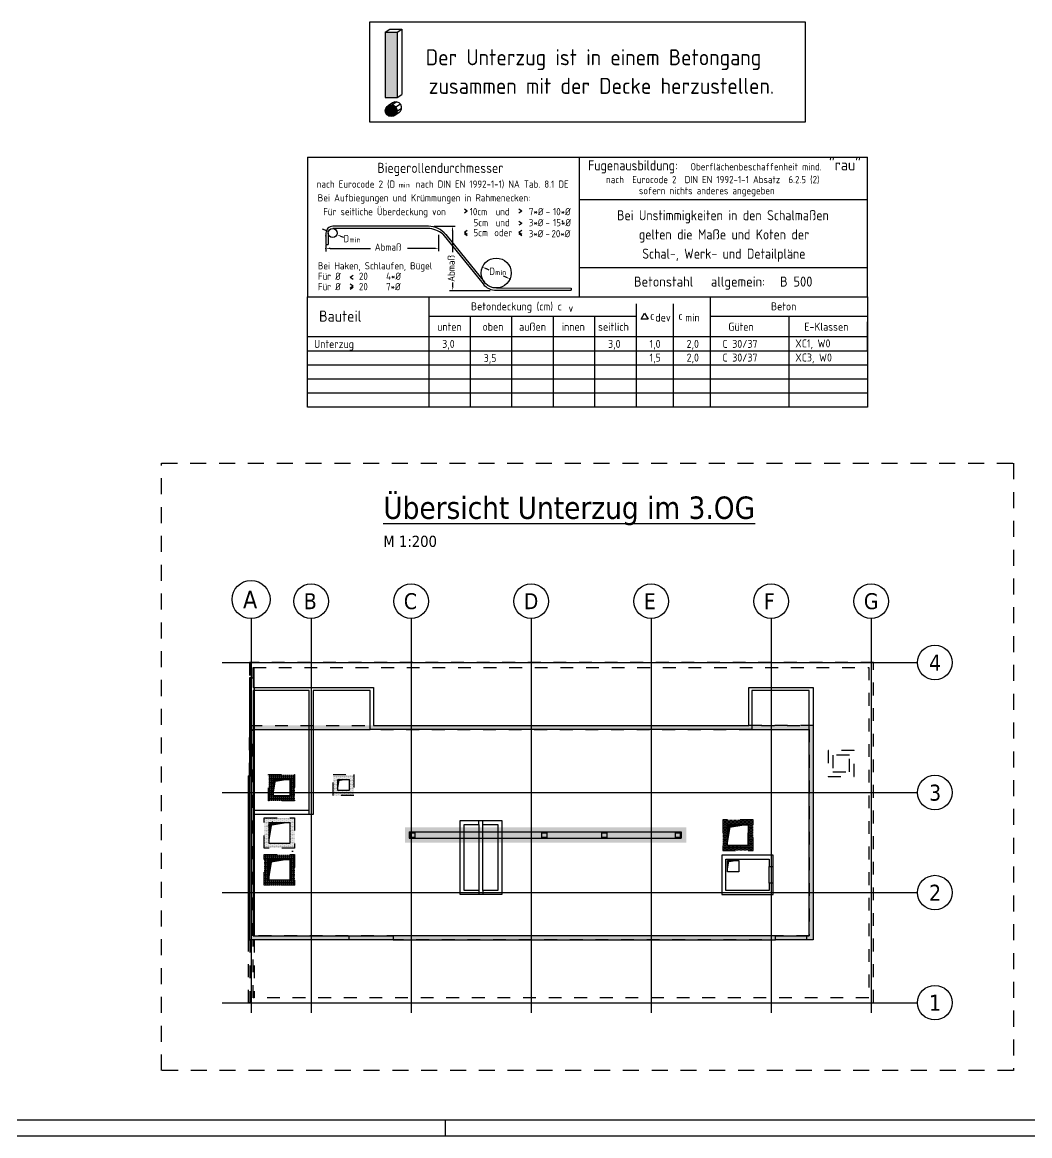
# Model space of a CAD drawing. Extents: x 0 to 39.9, y -6 to 14.9.
# Drawn here: x 12.97 to 20.84, y 0 to 8.7 of the extents above; entities that cross this region are included whole.
import ezdxf
from ezdxf.enums import TextEntityAlignment as Align

# ---------------------------------------------------------------- set-up
doc = ezdxf.new("R2010")
doc.units = 0
doc.header["$LTSCALE"] = 0.25
for name, pattern in [('AUSGEZOGEN', [1000.01, 1000, 0.01]), ('DOT', [0.175, 0.05, -0.125]), ('HIDDEN2', [0.187, 0.125, -0.062]), ('PUNKT', [0.175, 0.05, -0.125]), ('STRICHLINIE', [0.75, 0.5, -0.25]), ('VERDECKT', [0.375, 0.25, -0.125])]:
    doc.linetypes.add(name, pattern=pattern)
for name, color, linetype in [('ACHSEN', 7, 'Continuous'), ('Attika DG', 7, 'Continuous'), ('BETON', 7, 'Continuous'), ('DD', 7, 'Continuous'), ('DETAIL', 7, 'Continuous'), ('DRUEBER', 7, 'Continuous'), ('grau_dunkel', 7, 'Continuous'), ('HILFE', 7, 'Continuous'), ('HINWEISE', 7, 'Continuous'), ('OBJEKT', 7, 'Continuous'), ('RAHMEN', 7, 'Continuous'), ('SCHATTEN', 7, 'Continuous'), ('SFP_Achsen', 7, 'Continuous'), ('TEXT', 7, 'Continuous'), ('VERDECKT', 7, 'Continuous')]:
    doc.layers.add(name, color=color, linetype=linetype)
doc.layers.add('zila_01_rb_02_stb-fertig_05_schraff', color=144, linetype='Continuous', lineweight=9)
doc.styles.add('helv', font='tahoma.ttf')
doc.styles.add('txt', font='isocp.shx')
pattern_1 = [(0, (4.921158, -3.816361), (2e-18, 0.0078125), []), (90, (4.921158, -3.816361), (-0.0078125, 2e-18), [])]
pattern_2 = [(0, (4.921158, -3.8163606), (0.003125, 0.00625), [0, -0.00625])]

# ---------------------------------------------------------------- blocks, each defined once
blk = doc.blocks.new('Brüstung DG')
at = {"color": 0, "linetype": 'ByBlock', "lineweight": -2}
for p, q in [((0.285, 3.925), (0.35, 3.925)), ((0.35, 3.925), (0.35, 0.3))]:
    blk.add_line(p, q, dxfattribs=at)
for points in [[(0.125, 21.25), (0.05, 21.25), (0.05, 20.285), (0.125, 20.285)], [(0.285, 20.285), (0.35, 20.285), (0.35, 20.95)], [(0.075, 0), (0, 0), (0, 3.925), (0.075, 3.925)]]:
    blk.add_lwpolyline(points, dxfattribs=at)
blk.add_lwpolyline([(0.285, 20.285), (0.285, 20.285), (0.285, 20.285), (0.285, 20.95), (38.75, 20.95), (38.75, 0.3), (0.285, 0.3), (0.285, 3.925), (0.075, 3.925), (0.075, 0), (39.05, 0), (39.05, 21.25), (0.125, 21.25), (0.125, 20.285), (0.125, 20.285), (0.125, 20.285)], close=True, dxfattribs=at)
blk = doc.blocks.new('DG')
at = {"color": 0, "linetype": 'ByBlock', "lineweight": -2}
blk.add_line((0.35, 15.57), (0.35, 0.25), dxfattribs=at)
for points in [[(0.125, 16.36), (0.05, 16.36), (0.05, 10.25), (0.075, 10.25)], [(0.285, 15.57), (0.285, 0.25), (6.27, 0.25), (6.27, 0), (0.075, 0), (0.075, 10.25), (0.125, 10.25), (0.125, 16.36), (0.285, 16.36), (0.285, 15.77), (7.8, 15.77), (7.8, 13.4), (31.25, 13.4), (31.25, 15.77), (35.275, 15.77), (35.275, 0), (34.875, 0), (34.875, 0.25), (35.025, 0.25), (35.025, 15.57), (31.45, 15.57), (31.45, 13.15), (7.6, 13.15), (7.6, 15.57), (4.025, 15.57), (4.025, 7.825), (3.775, 7.825), (3.775, 15.57), (0.285, 15.57)], [(0.35, 15.77), (0.35, 16.36), (0.285, 16.36)], [(0.075, 0), (0, 0), (0, 10.25), (0.075, 10.25)], [(13.21, 7.45), (15.825, 7.45), (15.825, 2.825), (13.21, 2.825), (13.21, 7.45)], [(13.46, 7.2), (14.375, 7.2), (14.375, 3.075), (13.46, 3.075), (13.46, 7.2)], [(14.375, 7.45), (14.625, 7.45)], [(14.625, 7.2), (15.575, 7.2), (15.575, 3.075), (14.625, 3.075), (14.625, 7.2)], [(32.775, 5.3), (29.575, 5.3), (29.575, 2.825), (32.775, 2.825), (32.775, 3.535), (32.525, 3.535), (32.525, 3.075), (29.825, 3.075), (29.825, 5.05), (32.525, 5.05), (32.525, 4.585), (32.775, 4.585), (32.775, 5.3)], [(14.625, 2.825), (14.375, 2.825)], [(9.03, 0.25), (9.03, 0), (32.925, 0), (32.925, 0.25), (9.03, 0.25)]]:
    blk.add_lwpolyline(points, dxfattribs=at)
for points in [[(10.085, 6.695), (10.385, 6.695), (10.385, 6.395), (10.085, 6.395)], [(18.325, 6.695), (18.625, 6.695), (18.625, 6.395), (18.325, 6.395)], [(22.075, 6.695), (22.375, 6.695), (22.375, 6.395), (22.075, 6.395)], [(26.675, 6.695), (26.975, 6.695), (26.975, 6.395), (26.675, 6.395)]]:
    blk.add_lwpolyline(points, close=True, dxfattribs=at)
at = {"layer": 'HILFE', "color": 102, "linetype": 'AUSGEZOGEN'}
blk.add_line((0.075, 0), (0, 0), dxfattribs=at)
blk = doc.blocks.new('A1-19-0')
at = {"layer": 'RAHMEN', "color": 5}
blk.add_line((2, 0.5), (102.6, 0.5), dxfattribs=at)
at = {"layer": 'RAHMEN', "color": 7}
blk.add_line((65.1, 0), (65.1, 0.5), dxfattribs=at)
at = {"layer": 'RAHMEN'}
blk.add_line((0, 0), (103.1, 0), dxfattribs=at)
blk = doc.blocks.new('Aufkantung')
at = {"color": 0, "linetype": 'ByBlock', "lineweight": -2}
for points in [[(-0.1, 10.25), (-0.05, 10.25), (-0.05, 13.4), (35.175, 13.4), (35.175, 0), (-0.1, 0)], [(0.15, 13.15), (34.925, 13.15), (34.925, 0.25), (0.15, 0.25)], [(1.145, 10.32), (2.775, 10.32), (2.775, 8.69), (1.145, 8.69)], [(1.445, 10.02), (2.475, 10.02), (2.475, 8.99), (1.445, 8.99)], [(5.175, 10.325), (6.475, 10.325), (6.475, 9.025), (5.175, 9.025)], [(5.475, 10.025), (6.175, 10.025), (6.175, 9.325), (5.475, 9.325)], [(0.875, 7.625), (2.775, 7.625), (2.775, 5.725), (0.875, 5.725)], [(1.175, 7.325), (2.475, 7.325), (2.475, 6.025), (1.175, 6.025)], [(29.525, 5.59), (31.425, 5.59), (31.425, 7.49), (29.525, 7.49)], [(29.825, 5.89), (31.125, 5.89), (31.125, 7.19), (29.825, 7.19)], [(0.875, 5.325), (2.775, 5.325), (2.775, 3.425), (0.875, 3.425)], [(1.175, 5.025), (2.475, 5.025), (2.475, 3.725), (1.175, 3.725)]]:
    blk.add_lwpolyline(points, close=True, dxfattribs=at)
blk = doc.blocks.new('HIN_AUSR')
at = {"layer": 'HINWEISE', "color": 7, "linetype": 'Continuous'}
for p, q in [((-0.245, 3.268), (-0.051, 3.391)), ((-0.245, 3.268), (-0.245, 0.555)), ((-0.245, 3.268), (0.245, 3.268)), ((-0.051, 3.391), (0.438, 3.391)), ((0.245, 3.268), (0.438, 3.391)), ((0.245, 3.268), (0.245, 0.555)), ((0.438, 3.391), (0.438, 0.678)), ((-0.245, 0.555), (0.245, 0.555)), ((0.245, 0.555), (0.438, 0.678)), ((0.062, 0.329), (-0.131, 0.207)), ((0.238, 0.363), (0.045, 0.241)), ((0.389, 0.27), (0.196, 0.147)), ((0.436, 0.092), (0.243, -0.031)), ((0.325, -0.084), (0.131, -0.207))]:
    blk.add_line(p, q, dxfattribs=at)
at = {"layer": 'HINWEISE', "color": 7, "linetype": 'Continuous', "const_width": 0.24}
blk.add_lwpolyline([(-0.12, 0, 1), (0.12, 0, 1)], format="xyb", close=True, dxfattribs=at)
at = {"layer": 'HINWEISE', "color": 7, "linetype": 'Continuous'}
blk.add_circle((0, 0), 0.245, dxfattribs=at)
blk.add_arc((0.193, 0.123), 0.245, 302.4121, 122.4121, dxfattribs=at)
blk.add_solid([(-0.245, 3.268), (0.245, 3.268), (-0.245, 0.555), (0.245, 0.555)], dxfattribs=at)

msp = doc.modelspace()

# ---------------------------------------------------------------- hatches: boundary and pattern name
at = {"layer": 'Attika DG', "linetype": 'AUSGEZOGEN'}
h = msp.add_hatch(dxfattribs=at)
h.set_pattern_fill('DOTS', color=102, scale=0.1, double=1)
h.set_pattern_definition([(0, (4.921158, -0.042126), (0.003125, 0.00625), [0, -0.00625])])
h.paths.add_polyline_path([(19.1474, 3.2047), (14.7443, 3.2047), (14.7443, 2.8109), (14.738, 2.8109), (14.738, 1.5297), (19.1474, 1.5297)])
h.paths.add_polyline_path([(14.7693, 3.1734), (19.1161, 3.1734), (19.1161, 1.5609), (14.7693, 1.5609)], flags=16)
h = msp.add_hatch(dxfattribs=at)
h.set_pattern_fill('DOTS', color=102, scale=0.1, double=1)
h.set_pattern_definition(pattern_2)
h.paths.add_polyline_path([(15.0974, 2.8197), (14.8936, 2.8197), (14.8936, 2.6159), (15.0974, 2.6159)])
h.paths.add_polyline_path([(15.0599, 2.7822), (14.9311, 2.7822), (14.9311, 2.6534), (15.0599, 2.6534)], flags=16)
h = msp.add_hatch(dxfattribs=at)
h.set_pattern_fill('DOTS', color=102, scale=0.1, double=1)
h.set_pattern_definition(pattern_2)
h.paths.add_polyline_path([(15.3974, 2.8203), (15.3974, 2.6578), (15.5599, 2.6578), (15.5599, 2.8203)])
h.paths.add_polyline_path([(15.4349, 2.7828), (15.4349, 2.6953), (15.5224, 2.6953), (15.5224, 2.7828)], flags=16)
h = msp.add_hatch(dxfattribs=at)
h.set_pattern_fill('DOTS', color=102, scale=0.1, double=1)
h.set_pattern_definition([(0, (4.709283, -3.7063606), (0.003125, 0.00625), [0, -0.00625])])
h.paths.add_polyline_path([(14.8599, 2.4828), (14.8599, 2.2453), (15.0974, 2.2453), (15.0974, 2.4828)])
h.paths.add_polyline_path([(15.0599, 2.4453), (14.8974, 2.4453), (14.8974, 2.2828), (15.0599, 2.2828)], flags=16)
h = msp.add_hatch(dxfattribs=at)
h.set_pattern_fill('DOTS', color=102, scale=0.1, double=1)
h.set_pattern_definition([(0, (4.921158, -3.7426106), (0.003125, 0.00625), [0, -0.00625])])
h.paths.add_polyline_path([(18.4411, 2.4659), (18.4411, 2.2284), (18.6786, 2.2284), (18.6786, 2.4659)])
h.paths.add_polyline_path([(18.4786, 2.4284), (18.4786, 2.2659), (18.6411, 2.2659), (18.6411, 2.4284)], flags=16)
h = msp.add_hatch(dxfattribs=at)
h.set_pattern_fill('DOTS', color=102, scale=0.1, double=1)
h.paths.add_polyline_path([(15.3093, 2.3728), (15.0718, 2.3728), (15.0718, 2.1353), (15.3093, 2.1353)])
h.paths.add_polyline_path([(15.2718, 2.3353), (15.2718, 2.1728), (15.1093, 2.1728), (15.1093, 2.3353)], flags=0)
h.paths.add_polyline_path([(15.2718, 2.3353), (15.1093, 2.3353), (15.1093, 2.1728), (15.2718, 2.1728)], flags=16)
h = msp.add_hatch(dxfattribs=at)
h.set_pattern_fill('DOTS', color=102, scale=0.1, double=1)
h.set_pattern_definition([(0, (4.921158, -3.8163606), (0.003125, 0.00625), [0, -0.00625])])
h.paths.add_polyline_path([(15.0974, 2.1953), (14.8599, 2.1953), (14.8599, 1.9578), (15.0974, 1.9578)])
h.paths.add_polyline_path([(15.0599, 2.1578), (15.0599, 1.9953), (14.8974, 1.9953), (14.8974, 2.1578)], flags=16)
at = {"layer": 'zila_01_rb_02_stb-fertig_05_schraff', "linetype": 'AUSGEZOGEN'}
h = msp.add_hatch(dxfattribs=at)
h.set_pattern_fill('ANSI37', color=102, scale=0.0625, angle=-45)
h.set_pattern_definition(pattern_1)
h.paths.add_polyline_path([(14.7474, 2.8109), (14.738, 2.8109), (14.738, 1.5297), (14.7474, 1.5297)])
h.paths.add_polyline_path([(14.7536, 3.5747), (14.7443, 3.5747), (14.7443, 2.8109), (14.7474, 2.8109), (14.7536, 2.8109)])
h.paths.add_polyline_path([(14.7818, 3.4759), (14.7736, 3.4759), (14.7736, 2.2796), (14.7818, 2.2796)])
h.paths.add_polyline_path([(14.7818, 2.2796), (14.7736, 2.2796), (14.7736, 1.5609), (14.7818, 1.5609)])
at = {"layer": 'zila_01_rb_02_stb-fertig_05_schraff'}
h = msp.add_hatch(dxfattribs=at)
h.set_pattern_fill('ANSI37', color=102, scale=0.0625, angle=-45)
h.set_pattern_definition(pattern_1)
h.paths.add_polyline_path([(14.7818, 3.5747), (14.7736, 3.5747), (14.7736, 3.5009), (14.7818, 3.5009)])

# ---------------------------------------------------------------- linework, layer by layer
at = {"layer": 'ACHSEN', "color": 140, "linetype": 'AUSGEZOGEN'}
for p, q in [((14.7568, 4.0391), (14.7568, 0.9605)), ((15.2255, 4.0391), (15.2255, 0.9605)), ((16.0068, 4.0391), (16.0068, 0.9605)), ((16.9443, 4.0391), (16.9443, 0.9605)), ((17.8818, 4.0391), (17.8818, 0.9605)), ((18.8193, 4.0391), (18.8193, 0.9605)), ((19.6005, 4.0391), (19.6005, 0.9605)), ((14.5318, 3.6953), (19.963, 3.6953)), ((14.5318, 2.6797), (19.963, 2.6797)), ((14.5318, 1.8984), (19.963, 1.8984)), ((14.5318, 1.0391), (19.963, 1.0391))]:
    msp.add_line(p, q, dxfattribs=at)
at = {"layer": 'DD', "color": 7, "linetype": 'AUSGEZOGEN'}
for points in [[(15.4349, 2.7828), (15.5224, 2.7828), (15.5224, 2.6953), (15.4349, 2.6953)], [(14.9311, 2.7822), (15.0599, 2.7822), (15.0599, 2.6534), (14.9311, 2.6534)], [(14.8974, 2.4453), (15.0599, 2.4453), (15.0599, 2.2828), (14.8974, 2.2828)], [(18.4786, 2.4284), (18.6411, 2.4284), (18.6411, 2.2659), (18.4786, 2.2659)], [(14.8974, 2.1578), (15.0599, 2.1578), (15.0599, 1.9953), (14.8974, 1.9953)], [(18.4786, 2.1484), (18.5661, 2.1484), (18.5661, 2.0609), (18.4786, 2.0609)]]:
    msp.add_lwpolyline(points, close=True, dxfattribs=at)
at = {"layer": 'DETAIL', "color": 102, "linetype": 'STRICHLINIE'}
msp.add_lwpolyline([(14.0574, 0.509), (14.0574, 5.2517), (20.7112, 5.2517), (20.7112, 0.509)], close=True, dxfattribs=at)
at = {"layer": 'DRUEBER', "color": 7, "linetype": 'HIDDEN2'}
for p, q in [((19.1474, 3.2047), (18.6443, 3.2047)), ((16.5349, 2.4297), (16.5349, 2.4609)), ((16.5661, 2.4297), (16.5661, 2.4609)), ((16.5349, 2.3728), (16.5661, 2.3728)), ((16.5349, 2.3228), (16.5661, 2.3228)), ((16.5349, 1.9141), (16.5349, 1.8828)), ((16.5661, 1.9141), (16.5661, 1.8828))]:
    msp.add_line(p, q, dxfattribs=at)
at = {"layer": 'DRUEBER', "color": 7, "linetype": 'DOT'}
for p, q in [((16.3893, 2.3728), (16.4205, 2.3728)), ((16.6849, 2.3728), (16.7161, 2.3728)), ((16.3893, 2.3228), (16.4205, 2.3228)), ((16.6849, 2.3228), (16.7161, 2.3228))]:
    msp.add_line(p, q, dxfattribs=at)
at = {"layer": 'grau_dunkel', "color": 21, "linetype": 'AUSGEZOGEN'}
msp.add_solid([(15.958, 2.4072), (18.1574, 2.4072), (15.958, 2.2884), (18.1574, 2.2884)], dxfattribs=at)
at = {"layer": 'HILFE', "color": 102, "linetype": 'AUSGEZOGEN'}
msp.add_line((14.7474, 2.8109), (14.738, 2.8109), dxfattribs=at)
at = {"layer": 'OBJEKT', "color": 7, "linetype": 'HIDDEN2'}
for p, q in [((14.7818, 3.5009), (14.7818, 3.4759)), ((14.7443, 3.2047), (15.713, 3.2047))]:
    msp.add_line(p, q, dxfattribs=at)
at = {"layer": 'OBJEKT', "color": 7, "linetype": 'AUSGEZOGEN'}
for p, q in [((14.7818, 3.1734), (15.2099, 3.1734)), ((15.2411, 3.1734), (15.688, 3.1734)), ((18.6693, 3.1734), (19.1161, 3.1734)), ((15.2099, 2.5391), (14.7818, 2.5391)), ((15.2099, 2.5078), (14.7818, 2.5078)), ((15.9924, 2.3728), (16.3893, 2.3728)), ((15.9924, 2.3728), (15.9924, 2.3228)), ((16.4205, 2.3728), (16.5349, 2.3728)), ((16.5661, 2.3728), (16.6849, 2.3728)), ((16.7161, 2.3728), (18.1161, 2.3728)), ((18.1161, 2.3728), (18.1161, 2.3228)), ((15.9924, 2.3228), (16.3893, 2.3228)), ((16.4205, 2.3228), (16.5349, 2.3228)), ((16.5661, 2.3228), (16.6849, 2.3228)), ((16.7161, 2.3228), (18.1161, 2.3228)), ((18.8036, 1.9716), (18.8036, 2.1028)), ((18.8349, 1.9716), (18.8349, 2.1028)), ((15.5218, 1.5609), (15.8668, 1.5609)), ((15.8668, 1.5297), (15.5218, 1.5297)), ((18.8536, 1.5609), (19.0974, 1.5609)), ((19.0974, 1.5297), (18.8536, 1.5297))]:
    msp.add_line(p, q, dxfattribs=at)
at = {"layer": 'RAHMEN', "color": 5, "linetype": 'Continuous'}
for p, q in [((15.1968, 7.6413), (19.5718, 7.6413)), ((15.1968, 7.6413), (15.1968, 6.5517)), ((17.3214, 6.5517), (17.3214, 7.6413)), ((19.5718, 6.5517), (19.5718, 7.6413)), ((19.5718, 6.125), (19.5718, 6.3561))]:
    msp.add_line(p, q, dxfattribs=at)
at = {"layer": 'RAHMEN', "color": 7, "linetype": 'AUSGEZOGEN'}
for p, q in [((17.3214, 7.3125), (19.5718, 7.3125)), ((16.4458, 7.2199), (16.424, 7.2352)), ((16.4458, 7.2199), (16.424, 7.2046)), ((16.8708, 7.2199), (16.849, 7.2352)), ((16.8708, 7.2199), (16.849, 7.2046)), ((16.871, 7.125), (16.8492, 7.1403)), ((16.424, 7.056), (16.4458, 7.0713)), ((16.424, 7.056), (16.4458, 7.0407)), ((16.424, 7.0463), (16.4458, 7.031)), ((16.849, 7.056), (16.8708, 7.0713)), ((16.849, 7.056), (16.8708, 7.0407)), ((16.849, 7.0463), (16.8708, 7.031)), ((16.871, 7.125), (16.8492, 7.1098)), ((15.5315, 6.7046), (15.5533, 6.7199)), ((15.5315, 6.7046), (15.5533, 6.6893)), ((17.3214, 6.7806), (19.5718, 6.7806)), ((15.5533, 6.6342), (15.5315, 6.6495)), ((15.5533, 6.6342), (15.5315, 6.6189)), ((15.5533, 6.6245), (15.5315, 6.6092)), ((15.1968, 6.2405), (19.5718, 6.2405)), ((15.1968, 6.1305), (19.5718, 6.1305)), ((15.1968, 6.0205), (19.5718, 6.0205)), ((15.1968, 5.9105), (19.5718, 5.9105)), ((15.1968, 5.8005), (19.5718, 5.8005))]:
    msp.add_line(p, q, dxfattribs=at)
at = {"layer": 'RAHMEN', "color": 7, "linetype": 'Continuous'}
for p, q in [((15.3616, 7.0619), (15.315, 7.0799)), ((15.3415, 7.049), (15.3415, 6.9605)), ((15.3592, 7.049), (15.3592, 6.9605)), ((16.1424, 7.1022), (15.3946, 7.1022)), ((16.1361, 7.0845), (15.3946, 7.0845)), ((16.1881, 7.1039), (16.3512, 7.1039)), ((16.33, 7.0702), (16.33, 6.8997)), ((15.3415, 6.9605), (15.3592, 6.9605)), ((15.4545, 7.0262), (15.478, 7.0171)), ((16.2214, 7.0342), (16.2214, 6.9075)), ((16.2536, 7.0398), (16.5686, 6.6522)), ((16.2779, 7.0377), (16.581, 6.6647)), ((15.3415, 6.9548), (15.3415, 6.9046)), ((15.3752, 6.93), (15.6893, 6.93)), ((16.1877, 6.93), (15.9785, 6.93)), ((16.6173, 6.7608), (16.5954, 6.7703)), ((16.7484, 6.7043), (16.7279, 6.7131)), ((16.3323, 6.635), (16.3323, 6.6645)), ((16.6734, 6.6203), (17.258, 6.62)), ((17.258, 6.62), (17.258, 6.6023)), ((16.1472, 5.7034), (16.1472, 6.5517)), ((16.3067, 6.6012), (16.6234, 6.6012)), ((16.6734, 6.6023), (17.258, 6.6023)), ((18.346, 5.6905), (18.346, 6.5517)), ((17.7667, 5.6905), (17.7667, 6.4969)), ((18.0563, 5.6905), (18.0563, 6.4969)), ((16.4711, 5.6905), (16.4711, 6.4008)), ((16.795, 5.6905), (16.795, 6.4008)), ((17.1189, 5.6905), (17.1189, 6.4008)), ((17.4428, 5.6905), (17.4428, 6.4008)), ((18.9589, 5.6905), (18.9589, 6.4008)), ((16.1472, 5.6905), (16.1472, 6.2405)), ((17.7667, 5.6905), (17.7667, 6.2405))]:
    msp.add_line(p, q, dxfattribs=at)
at = {"layer": 'RAHMEN', "color": 1, "linetype": 'Continuous'}
for p, q in [((16.1472, 6.4008), (17.7667, 6.4008)), ((18.346, 6.4008), (19.5718, 6.4008))]:
    msp.add_line(p, q, dxfattribs=at)
at = {"layer": 'RAHMEN', "color": 5, "linetype": 'AUSGEZOGEN'}
msp.add_lwpolyline([(15.1968, 6.5517), (19.5718, 6.5517), (19.5718, 5.6905), (15.1968, 5.6905)], close=True, dxfattribs=at)
at = {"layer": 'RAHMEN', "color": 1, "linetype": 'Continuous'}
msp.add_lwpolyline([(17.8311, 6.4231), (17.8583, 6.3759), (17.8038, 6.3759)], close=True, dxfattribs=at)
at = {"layer": 'RAHMEN', "color": 7, "linetype": 'Continuous'}
for centre, radius in [((15.3946, 7.049), 0.0354), ((16.6719, 6.7373), 0.117)]:
    msp.add_circle(centre, radius, dxfattribs=at)
for centre, radius, start, end in [((15.3946, 7.049), 0.0531, 89.99998, 180), ((16.1361, 6.9073), 0.1772, 48.41068, 90), ((16.1424, 6.9276), 0.1746, 39.09564, 90), ((16.6734, 6.7373), 0.135, 219.09564, 270)]:
    msp.add_arc(centre, radius, start, end, dxfattribs=at)
for p in [(17.1905, 7.1426), (15.3415, 7.0285), (15.3415, 6.93), (16.5644, 6.7836), (16.7794, 6.691)]:
    msp.add_point(p, dxfattribs=at)
for points in [[(15.3356, 7.0673), (15.3387, 7.0754), (15.3616, 7.0619)], [(16.3356, 7.0702), (16.3244, 7.0702), (16.33, 7.1039)], [(15.4529, 7.0221), (15.4561, 7.0303), (15.4301, 7.0356)], [(15.3752, 6.9243), (15.3752, 6.9356), (15.3415, 6.93)], [(16.1877, 6.9243), (16.1877, 6.9356), (16.2214, 6.93)], [(16.5932, 6.7651), (16.5976, 6.7755), (16.5644, 6.7836)], [(16.7461, 6.6992), (16.7506, 6.7095), (16.7794, 6.691)], [(16.3379, 6.635), (16.3266, 6.635), (16.3323, 6.6012)]]:
    msp.add_solid(points, dxfattribs=at)
at = {"layer": 'SCHATTEN', "color": 1, "linetype": 'AUSGEZOGEN'}
for points in [[(15.0599, 2.7822, 0, 0.021, 0), (14.932, 2.7717, 0, 0, 0), (14.9416, 2.7813, 0.021, 0, 0), (14.9311, 2.6534, 0, 0, 0)], [(15.4349, 2.6953, 0, 0.0143, 0), (15.442, 2.7822, 0, 0, 0), (15.4355, 2.7757, 0.0143, 0, 0), (15.5224, 2.7828, 0, 0, 0)], [(14.8974, 2.2828, 0, 0.0265, 0), (14.9106, 2.4442, 0, 0, 0), (14.8985, 2.4321, 0.0265, 0, 0), (15.0599, 2.4453, 0, 0, 0)], [(18.4786, 2.2659, 0, 0.0265, 0), (18.4919, 2.4274, 0, 0, 0), (18.4797, 2.4152, 0.0265, 0, 0), (18.6411, 2.4284, 0, 0, 0)], [(14.8974, 1.9953, 0, 0.0265, 0), (14.9106, 2.1567, 0, 0, 0), (14.8985, 2.1446, 0.0265, 0, 0), (15.0599, 2.1578, 0, 0, 0)], [(18.4786, 2.0609, 0, 0.0143, 0), (18.4858, 2.1479, 0, 0, 0), (18.4792, 2.1413, 0.0143, 0, 0), (18.5661, 2.1484, 0, 0, 0)]]:
    msp.add_lwpolyline(points, format="xyseb", dxfattribs=at)
at = {"layer": 'SFP_Achsen', "color": 7, "linetype": 'AUSGEZOGEN'}
for centre, radius in [((14.7568, 4.1878), 0.1488), ((15.2255, 4.1743), 0.1352), ((16.0068, 4.1743), 0.1352), ((16.9443, 4.1743), 0.1352), ((17.8818, 4.1743), 0.1352), ((18.8193, 4.1743), 0.1352), ((19.6005, 4.1743), 0.1352), ((20.0983, 3.6953), 0.1352), ((20.0983, 2.6797), 0.1352), ((20.0983, 1.8984), 0.1352), ((20.0983, 1.0391), 0.1352)]:
    msp.add_circle(centre, radius, dxfattribs=at)
at = {"layer": 'TEXT', "color": 6, "linetype": 'Continuous'}
msp.add_lwpolyline([(15.6816, 8.6955), (15.6816, 7.9177), (19.087, 7.9177), (19.087, 8.6955)], close=True, dxfattribs=at)
at = {"layer": 'VERDECKT', "color": 7, "linetype": 'VERDECKT'}
for p, q in [((19.2643, 3.0091), (19.2643, 2.8053)), ((19.468, 3.0091), (19.2643, 3.0091)), ((19.4305, 2.9716), (19.3018, 2.9716)), ((19.3018, 2.9716), (19.3018, 2.8428)), ((19.4305, 2.8428), (19.4305, 2.9716)), ((19.468, 2.8053), (19.468, 3.0091)), ((19.2643, 2.8053), (19.468, 2.8053)), ((19.3018, 2.8428), (19.4305, 2.8428))]:
    msp.add_line(p, q, dxfattribs=at)

# ---------------------------------------------------------------- block references
at = {"layer": 'Attika DG', "color": 102, "linetype": 'PUNKT', "xscale": 0.125, "yscale": 0.125, "zscale": 0.125}
msp.add_blockref('Aufkantung', (14.7505, 1.5297), dxfattribs=at)
at = {"layer": 'BETON', "color": 6, "linetype": 'AUSGEZOGEN', "xscale": 0.125, "yscale": 0.125, "zscale": 0.125}
msp.add_blockref('DG', (14.738, 1.5297), dxfattribs=at)
at = {"layer": 'HINWEISE', "color": 6, "linetype": 'Continuous', "xscale": 0.1875, "yscale": 0.1875, "zscale": 0.1875}
msp.add_blockref('HIN_AUSR', (15.8513, 8.0048), dxfattribs=at)
at = {"layer": 'RAHMEN', "color": 7, "linetype": 'AUSGEZOGEN', "xscale": 0.25, "yscale": 0.25, "zscale": 0.25}
msp.add_blockref('A1-19-0', (0, 0), dxfattribs=at)
at = {"layer": 'VERDECKT', "color": 7, "linetype": 'VERDECKT', "xscale": 0.125, "yscale": 0.125, "zscale": 0.125}
msp.add_blockref('Brüstung DG', (14.738, 1.0391), dxfattribs=at)

# ---------------------------------------------------------------- texts
at = {"layer": 'RAHMEN', "color": 1, "linetype": 'Continuous', "style": 'txt', "width": 0.95}
for s, p in [('Biegerollendurchmesser', (16.2357, 7.5191)), ('Fugenausbildung:', (17.7398, 7.5389)), ('Bei Unstimmigkeiten in den Schalmaßen', (18.443, 7.1492)), ('gelten die Maße und Koten der', (18.4515, 6.9992)), ('Schal-, Werk- und Detailpläne', (18.4498, 6.8492))]:
    msp.add_text(s, height=0.07875, dxfattribs=at).set_placement(p, align=Align.CENTER)
at = {"layer": 'RAHMEN', "color": 7, "linetype": 'Continuous', "style": 'txt'}
for s, height, p in [('Oberflächenbeschaffenheit mind.', 0.05625, (18.189, 7.5389)), ('nach  Eurocode 2  DIN EN 1992-1-1 Absatz  6.2.5 (2)', 0.05625, (17.5299, 7.4389)), ('sofern nichts anderes angegeben', 0.05625, (17.7865, 7.3523)), ('Bei Aufbiegungen und Krümmungen in Rahmenecken:', 0.05625, (15.2777, 7.2965)), ('10cm', 0.05625, (16.4643, 7.1884)), ('und', 0.05625, (16.6665, 7.1884)), ('7*%%C', 0.05625, (16.9273, 7.1884)), ('10*%%C', 0.05625, (17.1155, 7.1884)), ('5cm', 0.05625, (16.4945, 7.1025)), ('und', 0.05625, (16.6667, 7.1025)), ('3*%%C', 0.05625, (16.9266, 7.1025)), ('-', 0.0563, (17.058, 7.1884)), ('15*%%C', 0.05625, (17.1155, 7.1025)), ('5cm', 0.05625, (16.494, 7.0245)), ('oder', 0.05625, (16.6563, 7.0245)), ('3*%%C', 0.05625, (16.9258, 7.0166)), ('-', 0.0563, (17.0573, 7.1025)), ('20*%%C', 0.05625, (17.1033, 7.0166)), ('D', 0.0563, (15.4791, 6.9778)), ('Abmaß', 0.05625, (15.7231, 6.9117)), ('-', 0.0563, (17.0566, 7.0166)), ('Bei Haken, Schlaufen, Bügel', 0.05625, (15.2788, 6.7656)), ('Für %%C', 0.05625, (15.2787, 6.6837)), ('20', 0.05625, (15.5997, 6.6837)), ('4*%%C', 0.05625, (15.8116, 6.6837)), ('D', 0.0563, (16.6177, 6.7226)), ('Für %%C', 0.05625, (15.2787, 6.6027)), ('20', 0.05625, (15.5997, 6.6027)), ('7*%%C', 0.05625, (15.8116, 6.6027))]:
    msp.add_text(s, height=height, dxfattribs=at).set_placement(p)
msp.add_text('nach Eurocode 2 (D     nach DIN EN 1992-1-1) NA Tab. 8.1 DE', height=0.05625, dxfattribs=at).set_placement((16.2538, 7.4036), align=Align.CENTER)
msp.add_text('Für seitliche Überdeckung von', height=0.05625, dxfattribs=at).set_placement((16.2781, 7.1884), align=Align.RIGHT)
msp.add_text('Abmaß', height=0.05625, rotation=90, dxfattribs=at).set_placement((16.3482, 6.6688))
at = {"layer": 'RAHMEN', "color": 1, "linetype": 'Continuous', "style": 'txt'}
for s, height, p in [('Betonstahl', 0.07875, (17.7472, 6.6312)), ('allgemein:', 0.07875, (18.3488, 6.6312)), ('B 500 ', 0.07875, (18.8882, 6.6312)), ('Bauteil', 0.0875, (15.2881, 6.3566)), ('Betondeckung (cm) c', 0.0625, (16.4749, 6.4458)), ('v', 0.0625, (17.2358, 6.4326)), ('Beton', 0.0625, (18.8181, 6.4458)), ('c', 0.0625, (17.8741, 6.3717)), ('dev', 0.0625, (17.9149, 6.3584)), ('c', 0.0625, (18.0952, 6.3717)), ('min', 0.0625, (18.1495, 6.3584))]:
    msp.add_text(s, height=height, dxfattribs=at).set_placement(p)
at = {"layer": 'SFP_Achsen', "color": 7, "linetype": 'AUSGEZOGEN', "style": 'helv'}
for s, height, p in [('A', 0.1375, (14.694, 4.1194)), ('B', 0.125, (15.1685, 4.1121)), ('C', 0.125, (15.9497, 4.1121)), ('D', 0.125, (16.8872, 4.1121)), ('E', 0.125, (17.8247, 4.1121)), ('F', 0.125, (18.7622, 4.1121)), ('G', 0.125, (19.5435, 4.1121)), ('4', 0.125, (20.053, 3.6322)), ('3', 0.125, (20.053, 2.6166)), ('2', 0.125, (20.053, 1.8353)), ('1', 0.125, (20.053, 0.976))]:
    msp.add_text(s, height=height, dxfattribs=at).set_placement(p)
at = {"layer": 'TEXT', "color": 6, "linetype": 'Continuous', "style": 'txt'}
for s, p in [('Der Unterzug ist in einem Betongang', (17.4318, 8.3596)), ('zusammen mit der Decke herzustellen.', (17.4937, 8.1364))]:
    msp.add_text(s, height=0.125, dxfattribs=at).set_placement(p, align=Align.CENTER)
at = {"layer": 'TEXT', "color": 1, "style": 'txt'}
msp.add_text('"rau"', height=0.0875, dxfattribs=at).set_placement((19.2715, 7.5387))
at = {"layer": 'TEXT', "color": 7, "linetype": 'AUSGEZOGEN', "style": 'txt'}
for s, height, p in [('min', 0.04008, (15.9087, 7.4048)), ('min', 0.04008, (15.5244, 6.9771)), ('min', 0.04008, (16.663, 6.7219)), ('unten', 0.0625, (16.2112, 6.2867)), ('oben', 0.0625, (16.5649, 6.2867)), ('außen', 0.0625, (16.8506, 6.2867)), ('innen', 0.0625, (17.184, 6.2867)), ('seitlich', 0.0625, (17.4678, 6.2867)), ('Güten', 0.0625, (18.485, 6.2867)), ('E-Klassen', 0.0625, (19.0787, 6.2867)), ('Unterzug', 0.0625, (15.249, 6.1518)), ('3,0', 0.0625, (16.25, 6.1527)), ('3,0', 0.0625, (17.5456, 6.1527)), ('1,0', 0.0625, (17.8695, 6.1527)), ('2,0', 0.0625, (18.1591, 6.1527)), ('C 30/37', 0.0625, (18.4395, 6.1527)), ('XC1, W0', 0.0625, (19.0076, 6.1561)), ('3,5', 0.0625, (16.5739, 6.0427)), ('1,5', 0.0625, (17.8695, 6.0456)), ('2,0', 0.0625, (18.1591, 6.0456)), ('C 30/37', 0.0625, (18.4395, 6.0456)), ('XC3, W0', 0.0625, (19.0076, 6.0461))]:
    msp.add_text(s, height=height, dxfattribs=at).set_placement(p)
at = {"layer": 'TEXT', "color": 5, "linetype": 'AUSGEZOGEN', "style": 'helv'}
msp.add_text('%%UÜbersicht Unterzug im 3.OG', height=0.175, dxfattribs=at).set_placement((15.7897, 4.817))
at = {"layer": 'TEXT', "color": 1, "linetype": 'AUSGEZOGEN', "style": 'helv'}
msp.add_text('M 1:200', height=0.0875, dxfattribs=at).set_placement((15.7897, 4.5983))

doc.saveas('drawing.dxf')
